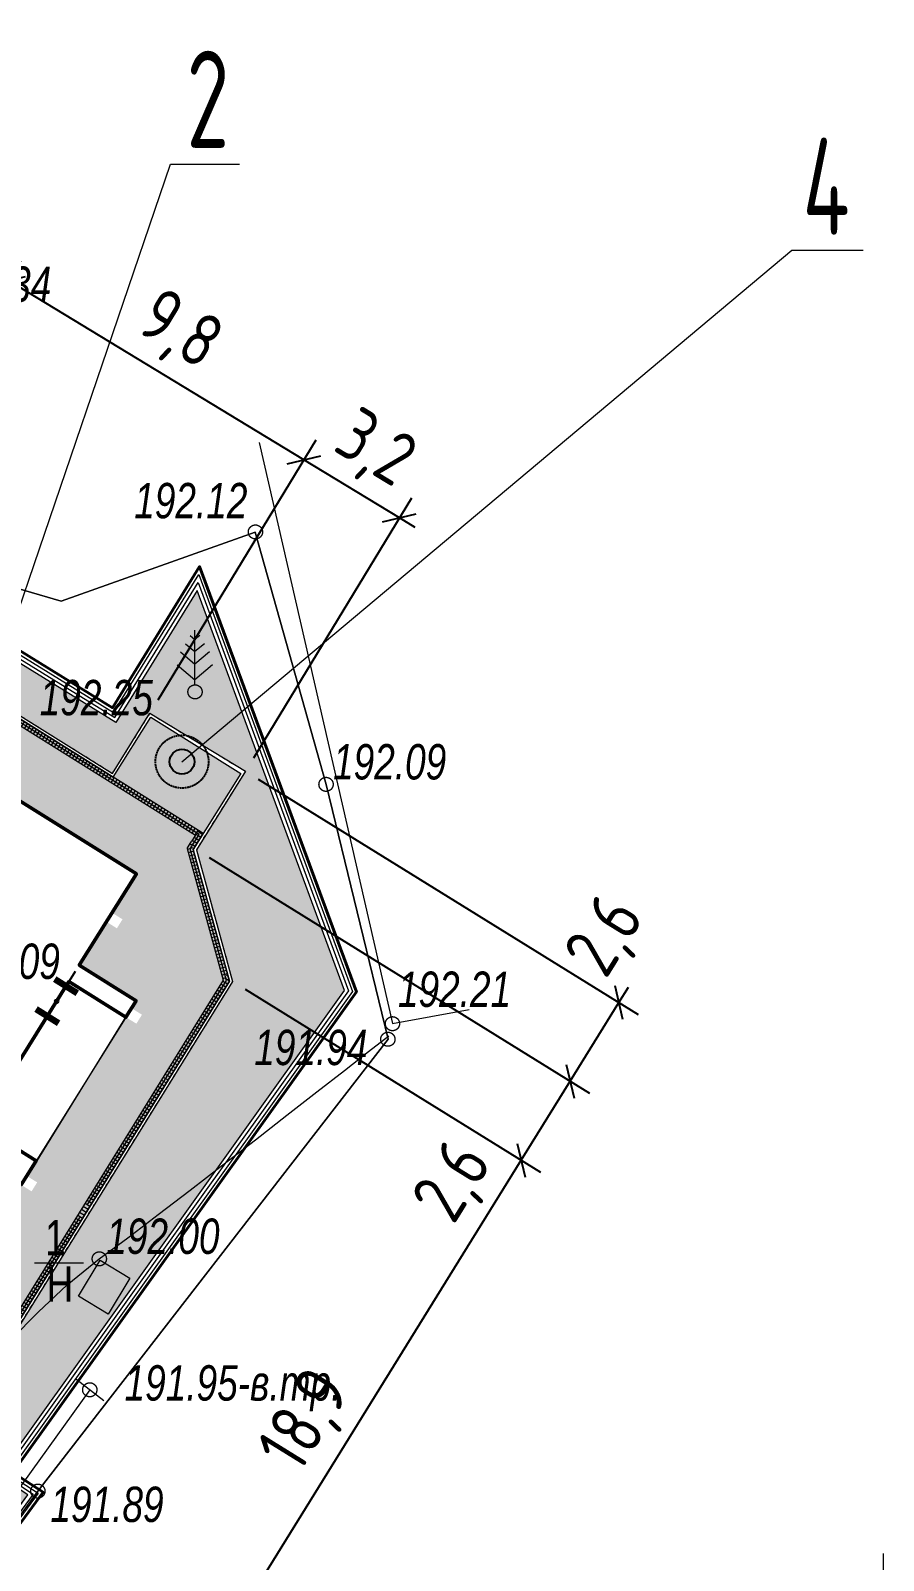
# Model space of a CAD drawing. Header units: millimetres. Extents: x -38151500 to -28914887, y -20564105 to -20349562.
# Drawn here: x -32260218 to -32236073, y -20509929 to -20466594 of the extents above; entities that cross this region are included whole.
import ezdxf
from ezdxf.xclip import XClip

# ---------------------------------------------------------------- set-up
doc = ezdxf.new("R2010")
doc.units = ezdxf.units.MM
doc.header["$MEASUREMENT"] = 0
doc.header["$XCLIPFRAME"] = 0
doc.linetypes.add('ГОСТ 2.303 4', pattern=[70, 50, -20, 0, 0])
doc.linetypes.add('ГОСТ 2.303 6', pattern=[480, 80, -150, 100, -150])
for name, color, linetype in [('!!! ПОДОСНОВА', 7, 'Continuous'), ('ЛИВНЕВКА лотки', 7, 'Continuous'), ('Новый_РАЗМЕРЫ', 7, 'Continuous')]:
    doc.layers.add(name, color=color, linetype=linetype)
for name, color, linetype, lineweight in [('ГП_лоток_Ном._пера__5', 5, 'Continuous', 13), ('ЛИВНЕВКА лотки_Ном._пера__5', 5, 'Continuous', 13), ('Новый_0-Тонкая_Ном._пера__7', 7, 'Continuous', 25), ('Новый_Defpoints_Ном._пера__16', 16, 'Continuous', 20), ('Новый_Defpoints_Ном._пера__7', 7, 'Continuous', 25), ('Новый_ГП_БК_08.20_Ном._пера__5', 5, 'Continuous', 13), ('Новый_ГП_Благоустройство штриховка_Ном._пера__246', 246, 'Continuous', 13), ('Новый_ГП_Граница участка_Ном._пера__1', 1, 'Continuous', 40), ('Новый_ГП_Здание сооружение_Ном._пера__22', 22, 'Continuous', 50), ('Новый_ГП_Ограждение_Ном._пера__152', 152, 'Continuous', 18), ('Новый_ГП_озеленение_газон_Ном._пера__74', 74, 'Continuous', 20), ('Новый_ГП_Текст_Ном._пера__250', 7, 'Continuous', 20), ('Новый_ГП_Тротуар_Дорожки_Ном._пера__24', 26, 'Continuous', 13), ('Новый_ГТ-сооружение_ ограждение_Ном._пера__19', 7, 'Continuous', 90), ('Новый_РАЗМЕРЫ_Ном._пера__7', 7, 'Continuous', 25), ('Чертеж_1_Новофедоровское_снт 28_07$0$tp_Здания_Ном._пера__253', 252, 'Continuous', 18), ('Чертеж_1_Новофедоровское_снт 28_07$0$tp_отметки_новые_Ном._пера__253', 252, 'Continuous', 18), ('Чертеж_1_Новый_ГП_Топография_Ном._пера__253', 252, 'Continuous', 18), ('Чертеж_1_Новый_Новофедоровское_снт 28_07$0$SETKA_Ном._пера__7', 7, 'Continuous', 18), ('Чертеж_1_Новый_Новофедоровское_снт 28_07$0$tp_Здания_Ном._пера__253', 252, 'Continuous', 18), ('Чертеж_1_Новый_Новофедоровское_снт 28_07$0$tp_Ограждения ДЕР_Ном._пера__253', 252, 'Continuous', 18), ('Чертеж_1_Новый_Новофедоровское_снт 28_07$0$tp_Ограждения мет_Ном._пера__253', 252, 'Continuous', 18), ('Чертеж_1_Новый_Новофедоровское_снт 28_07$0$tp_Ограждения рабица_Ном._пера__253', 252, 'Continuous', 18), ('Чертеж_1_Новый_Новофедоровское_снт 28_07$0$tp_отметки_новые_Ном._пера__7', 7, 'Continuous', 18), ('Чертеж_1_Новый_Новофедоровское_снт 28_07$0$tp_растительность_Ном._пера__7', 7, 'Continuous', 18), ('Чертеж_1_Новый_Новофедоровское_снт 28_07$0$tp_рельеф_Ном._пера__253', 252, 'Continuous', 18), ('Чертеж_1_Новый_Новофедоровское_снт 28_07$0$U_Водопровод_Ном._пера__253', 252, 'Continuous', 18)]:
    doc.layers.add(name, color=color, linetype=linetype, lineweight=lineweight)
doc.styles.add('РЎР“Р•РќР•Р\xa0РР\xa0_РЎРўРР›Р¬_1', font='arial.ttf', dxfattribs={"width": 0.75})
doc.styles.add('РЎР“Р•РќР•Р\xa0РР\xa0_РЎРўРР›Р¬_3', font='arial.ttf', dxfattribs={"width": 0.749999})
doc.styles.add('РЎР“Р•РќР•Р\xa0РР\xa0_РЎРўРР›Р¬_6', font='', dxfattribs={"width": 0.8})
doc.styles.add('РЎР“Р•РќР•Р\xa0РР\xa0_РЎРўРР›Р¬_7', font='')
doc.styles.get('РЎР“Р•РќР•Р\xa0РР\xa0_РЎРўРР›Р¬_6').set_extended_font_data('GOST_type_A')
doc.styles.get('РЎР“Р•РќР•Р\xa0РР\xa0_РЎРўРР›Р¬_7').set_extended_font_data('GOST_type_A')
doc.linetypes.add('Aquastok', pattern='A,0,[6,РіРµРЅРїРїР»Р°РЅ 2025_06_18 dima РІР°СЂРёР°РЅС‚ 21.Shx,S=7.857143,R=0,X=0,Y=-6.93889e-18],-990,0', length=990)
doc.linetypes.add('МЕЖА', pattern='A,0,[7,РіРµРЅРїРїР»Р°РЅ 2025_06_18 dima РІР°СЂРёР°РЅС‚ 21.Shx,S=39.68254,R=0,X=0,Y=1.38778e-17],-5480,0', length=5480)
doc.linetypes.add('Новофедоровское_снт 28_07$0$l474_2o', pattern='A,0,[3,РіРµРЅРїРїР»Р°РЅ 2025_06_18 dima РІР°СЂРёР°РЅС‚ 21.Shx,S=31.746032,R=0,X=0,Y=0],-5000,0', length=5000)
doc.linetypes.add('Новофедоровское_снт 28_07$0$З ДЕРЕВ', pattern='A,0,[2,РіРµРЅРїРїР»Р°РЅ 2025_06_18 dima РІР°СЂРёР°РЅС‚ 21.Shx,S=19.84127,R=0,X=0,Y=0.2],-2500,0', length=2500)
doc.linetypes.add('Новофедоровское_снт 28_07$0$ЗАБОР_СЕТКА', pattern='A,0,[1,РіРµРЅРїРїР»Р°РЅ 2025_06_18 dima РІР°СЂРёР°РЅС‚ 21.Shx,S=39.68254,R=0,X=0,Y=2.77556e-17],-5000,0', length=5000)
doc.linetypes.add('Новофедоровское_снт 28_07$0$МЕЖА', pattern='A,0,[5,РіРµРЅРїРїР»Р°РЅ 2025_06_18 dima РІР°СЂРёР°РЅС‚ 21.Shx,S=46.746032,R=0,X=0,Y=6.93889e-18],-6500,0', length=6500)
doc.dimstyles.new('СГЕНЕРИР_СТИЛЬ__2', dxfattribs={"dimtxt": 1500, "dimasz": 658.316413, "dimexe": 0.18, "dimexo": 437.5, "dimgap": 0, "dimtad": 1, "dimdec": 1, "dimlfac": 0.001, "dimzin": 0, "dimdsep": 46, "dimtxsty": 'РЎР“Р•РќР•Р\xa0РР\xa0_РЎРўРР›Р¬_7', "dimblk": 'ARROWHEAD_6', "dimblk1": 'ARROWHEAD_6', "dimblk2": 'ARROWHEAD_6', "dimcen": 0.09, "dimclrd": 7, "dimclre": 7, "dimclrt": 7, "dimadec": 1, "dimazin": 0, "dimtfac": 1, "dimtdec": 4, "dimtmove": 0, "dimatfit": 3, "dimfxl": 0, "dimtolj": 1, "dimtzin": 0, "dimarcsym": 0})
pattern_1 = [(148.21604, (-32248450.48, -20494611.89), (52.6718, 85.004), [])]
pattern_2 = [(195.342, (-32248450.48, -20494611.89), (-26.458, 96.4364), [])]
pattern_3 = [(148.001, (-32248450.48, -20494611.89), (52.9905, 84.8057), [])]
pattern_4 = [(237.9929, (-32248450.48, -20494611.89), (-84.79827, 53.0024), [])]

# ---------------------------------------------------------------- blocks, each defined once
blk = doc.blocks.new('Чертеж_5_1', base_point=(5813927, -7296))
at = {"layer": 'Чертеж_1_Новый_ГП_Топография_Ном._пера__253', "color": 252, "linetype": 'Новофедоровское_снт 28_07$0$МЕЖА', "lineweight": 18, "flags": 128}
for points in [[(-32308273, -20524360), (-32308233, -20524296), (-32297746, -20507196), (-32271576, -20524004), (-32260015, -20507967), (-32250099, -20495163), (-32251853, -20487946), (-32253858, -20480799), (-32259351, -20482761), (-32262207, -20481924), (-32276478, -20473145), (-32266529, -20456936), (-32274137, -20452238), (-32315168, -20519982)], [(-32277303, -20473796), (-32257903, -20485776), (-32255433, -20481776), (-32250993, -20493826), (-32260723, -20507436), (-32259863, -20507996), (-32271223, -20523486), (-32271553, -20524026), (-32271823, -20523856), (-32296303, -20508276), (-32285623, -20491166), (-32287333, -20490046)]]:
    blk.add_lwpolyline(points, close=True, dxfattribs=at)
at = {"layer": 'Чертеж_1_Новый_Новофедоровское_снт 28_07$0$SETKA_Ном._пера__7', "color": 7, "linetype": 'Continuous', "lineweight": 18, "flags": 128}
blk.add_lwpolyline([(-32236073, -20512736), (-32236073, -20509736)], dxfattribs=at)
at = {"layer": 'Чертеж_1_Новый_Новофедоровское_снт 28_07$0$tp_Здания_Ном._пера__253', "color": 252, "linetype": 'Continuous', "lineweight": 18, "flags": 128}
blk.add_lwpolyline([(-32260112, -20501497), (-32258716, -20501497)], dxfattribs=at)
blk.add_lwpolyline([(-32258022, -20502952), (-32258865, -20502442), (-32258252, -20501428), (-32257409, -20501938)], close=True, dxfattribs=at)
at = {"layer": 'Чертеж_1_Новый_Новофедоровское_снт 28_07$0$tp_Ограждения ДЕР_Ном._пера__253', "color": 252, "linetype": 'Новофедоровское_снт 28_07$0$З ДЕРЕВ', "lineweight": 18, "flags": 128}
blk.add_lwpolyline([(-32259351, -20482761), (-32253858, -20480799), (-32251852, -20487948), (-32250099, -20495163), (-32260015, -20507967), (-32269773, -20521186), (-32270020, -20521528)], dxfattribs=at)
at = {"layer": 'Чертеж_1_Новый_Новофедоровское_снт 28_07$0$tp_Ограждения мет_Ном._пера__253', "color": 252, "linetype": 'Новофедоровское_снт 28_07$0$l474_2o', "lineweight": 18, "flags": 128}
blk.add_lwpolyline([(-32253746, -20478259), (-32249969, -20494723), (-32247798, -20494321)], dxfattribs=at)
at = {"layer": 'Чертеж_1_Новый_Новофедоровское_снт 28_07$0$tp_Ограждения рабица_Ном._пера__253', "color": 252, "linetype": 'Новофедоровское_снт 28_07$0$ЗАБОР_СЕТКА', "lineweight": 18, "flags": 128}
blk.add_lwpolyline([(-32276478, -20473147), (-32262207, -20481924), (-32259351, -20482761)], dxfattribs=at)
at = {"layer": 'Чертеж_1_Новый_Новофедоровское_снт 28_07$0$tp_отметки_новые_Ном._пера__7', "color": 7, "linetype": 'Continuous', "lineweight": 18}
for centre in [(-32253853, -20480796), (-32255563, -20485326), (-32251853, -20487946), (-32249973, -20494726), (-32250103, -20495166), (-32258273, -20501386), (-32258543, -20505096), (-32260013, -20507966)]:
    blk.add_circle(centre, 200, dxfattribs=at)
at = {"layer": 'Чертеж_1_Новый_Новофедоровское_снт 28_07$0$tp_растительность_Ном._пера__7', "color": 7, "linetype": 'Continuous', "lineweight": 18}
for p, q in [((-32255564, -20485126), (-32255564, -20483576)), ((-32255829, -20483961), (-32255564, -20484183)), ((-32255699, -20483725), (-32255564, -20483838)), ((-32255428, -20483725), (-32255564, -20483838)), ((-32255298, -20483961), (-32255564, -20484183)), ((-32255976, -20484191), (-32255564, -20484537)), ((-32255152, -20484191), (-32255564, -20484537)), ((-32256064, -20484561), (-32255564, -20484981)), ((-32255064, -20484561), (-32255564, -20484981))]:
    blk.add_line(p, q, dxfattribs=at)
blk.add_circle((-32255563, -20485326), 200, dxfattribs=at)
at = {"layer": 'Чертеж_1_Новый_Новофедоровское_снт 28_07$0$tp_рельеф_Ном._пера__253', "color": 252, "linetype": 'Continuous', "lineweight": 18, "flags": 128}
blk.add_lwpolyline([(-32260762, -20503662), (-32260007, -20502900), (-32259183, -20502125), (-32258273, -20501386), (-32257469, -20500788), (-32256603, -20500133), (-32255697, -20499440), (-32254773, -20498728), (-32253853, -20498014), (-32252959, -20497317), (-32252112, -20496655), (-32251334, -20496047), (-32250648, -20495512), (-32250074, -20495068)], dxfattribs=at)
at = {"layer": 'Чертеж_1_Новый_Новофедоровское_снт 28_07$0$U_Водопровод_Ном._пера__253', "color": 252, "linetype": 'Continuous', "lineweight": 18, "flags": 128}
for points in [[(-32258938, -20504789), (-32258149, -20505403)], [(-32258542, -20505099), (-32266639, -20516360)]]:
    blk.add_lwpolyline(points, dxfattribs=at)
at = {"layer": 'Чертеж_1_Новофедоровское_снт 28_07$0$tp_Здания_Ном._пера__253', "color": 252, "linetype": 'Continuous', "lineweight": 18, "char_height": 1000, "attachment_point": 4, "style": 'РЎР“Р•РќР•Р\xa0РР\xa0_РЎРўРР›Р¬_3'}
for s, insert in [('\\A1;{\\pql;\\fArial|b0|i0|c204|p0;\\W0.749999;1}', (-32259807, -20500786)), ('\\A1;{\\pql;\\fArial|b0|i0|c204|p0;\\W0.749999;Н}', (-32259766, -20502101))]:
    blk.add_mtext(s, dxfattribs=dict(at, insert=insert))
at = {"layer": 'Чертеж_1_Новофедоровское_снт 28_07$0$tp_отметки_новые_Ном._пера__253', "color": 252, "linetype": 'Continuous', "lineweight": 18, "char_height": 1000, "attachment_point": 7, "style": 'РЎР“Р•РќР•Р\xa0РР\xa0_РЎРўРР›Р¬_1'}
for s, insert in [('\\A1;{\\pql;\\fArial|b0|i1|c204|p0;\\W0.750000;192.34}', (-32262837, -20474292)), ('\\A1;{\\pql;\\fArial|b0|i1|c204|p0;\\W0.750000;192.12}', (-32257284, -20480423)), ('\\A1;{\\pql;\\fArial|b0|i1|c204|p0;\\W0.750000;192.25}', (-32259961, -20486003)), ('\\A1;{\\pql;\\fArial|b0|i1|c204|p0;\\W0.750000;192.09}', (-32251654, -20487820)), ('\\A1;{\\pql;\\fArial|b0|i1|c204|p0;\\W0.750000;192.09}', (-32262594, -20493472)), ('\\A1;{\\pql;\\fArial|b0|i1|c204|p0;\\W0.750000;192.21}', (-32249817, -20494264)), ('\\A1;{\\pql;\\fArial|b0|i1|c204|p0;\\W0.750000;191.94}', (-32253886, -20495912)), ('\\A1;{\\pql;\\fArial|b0|i1|c204|p0;\\W0.750000;192.00}', (-32258074, -20501260)), ('\\A1;{\\pql;\\fArial|b0|i1|c204|p0;\\W0.750000;191.95-в.тр.}', (-32257558, -20505703)), ('\\A1;{\\pql;\\fArial|b0|i1|c204|p0;\\W0.750000;191.89}', (-32259657, -20508855))]:
    blk.add_mtext(s, dxfattribs=dict(at, insert=insert))
blk = doc.blocks.new('Стена_3_3', base_point=(-32264478, -20509475))
at = {"layer": 'ЛИВНЕВКА лотки_Ном._пера__5', "linetype": 'Continuous', "lineweight": 13}
h = blk.add_hatch(dxfattribs=at)
h.set_pattern_fill('Настил_01_90_гр_0003', color=5, style=0, pattern_type=2)
h.set_pattern_definition(pattern_1)
h.paths.add_polyline_path([(-32254763, -20493493), (-32264529, -20509255), (-32264393, -20509339), (-32254705, -20493704)])
h = blk.add_hatch(dxfattribs=at)
h.set_pattern_fill('Настил_01_90_гр_0003', color=5, style=0, pattern_type=2)
h.set_pattern_definition(pattern_1)
h.paths.add_polyline_path([(-32254648, -20493308), (-32254763, -20493493), (-32254590, -20493518)])
h = blk.add_hatch(dxfattribs=at)
h.set_pattern_fill('Настил_01_90_гр_0003', color=5, style=0, pattern_type=2)
h.set_pattern_definition(pattern_1)
h.paths.add_polyline_path([(-32254763, -20493493), (-32254705, -20493704), (-32254590, -20493518)])
at = {"layer": 'ЛИВНЕВКА лотки_Ном._пера__5', "color": 5, "linetype": 'Continuous', "lineweight": 13, "flags": 128}
for points in [[(-32254763, -20493493), (-32264529, -20509255)], [(-32264393, -20509339), (-32254590, -20493518)], [(-32254590, -20493518), (-32254648, -20493308)]]:
    blk.add_lwpolyline(points, dxfattribs=at)
blk = doc.blocks.new('Стена_4_3', base_point=(-32254590, -20493518))
at = {"layer": 'ЛИВНЕВКА лотки_Ном._пера__5', "linetype": 'Continuous', "lineweight": 13}
h = blk.add_hatch(dxfattribs=at)
h.set_pattern_fill('Настил_01_90_гр_0003', color=5, style=0, pattern_type=2)
h.set_pattern_definition(pattern_2)
h.paths.add_polyline_path([(-32255786, -20489762), (-32255614, -20489787), (-32255671, -20489577)])
h = blk.add_hatch(dxfattribs=at)
h.set_pattern_fill('Настил_01_90_гр_0003', color=5, style=0, pattern_type=2)
h.set_pattern_definition(pattern_2)
h.paths.add_polyline_path([(-32255614, -20489787), (-32255786, -20489762), (-32255729, -20489972)])
h = blk.add_hatch(dxfattribs=at)
h.set_pattern_fill('Настил_01_90_гр_0003', color=5, style=0, pattern_type=2)
h.set_pattern_definition(pattern_2)
h.paths.add_polyline_path([(-32255614, -20489787), (-32255729, -20489972), (-32254763, -20493493), (-32254648, -20493308)])
at = {"layer": 'ЛИВНЕВКА лотки_Ном._пера__5', "color": 5, "linetype": 'Continuous', "lineweight": 13, "flags": 128}
for points in [[(-32255786, -20489762), (-32255671, -20489577)], [(-32255786, -20489762), (-32254763, -20493493)], [(-32254648, -20493308), (-32255614, -20489787)]]:
    blk.add_lwpolyline(points, dxfattribs=at)
blk = doc.blocks.new('Стена_5_3', base_point=(-32255614, -20489787))
at = {"layer": 'ЛИВНЕВКА лотки_Ном._пера__5', "linetype": 'Continuous', "lineweight": 13}
h = blk.add_hatch(dxfattribs=at)
h.set_pattern_fill('Настил_01_90_гр_0003', color=5, style=0, pattern_type=2)
h.set_pattern_definition(pattern_3)
h.paths.add_polyline_path([(-32255468, -20489252), (-32255553, -20489388), (-32255332, -20489337)])
h = blk.add_hatch(dxfattribs=at)
h.set_pattern_fill('Настил_01_90_гр_0003', color=5, style=0, pattern_type=2)
h.set_pattern_definition(pattern_3)
h.paths.add_polyline_path([(-32255553, -20489388), (-32255671, -20489577), (-32255614, -20489787), (-32255417, -20489473)])
h = blk.add_hatch(dxfattribs=at)
h.set_pattern_fill('Настил_01_90_гр_0003', color=5, style=0, pattern_type=2)
h.set_pattern_definition(pattern_3)
h.paths.add_polyline_path([(-32255332, -20489337), (-32255553, -20489388), (-32255417, -20489473), (-32255332, -20489337)])
h = blk.add_hatch(dxfattribs=at)
h.set_pattern_fill('Настил_01_90_гр_0003', color=5, style=0, pattern_type=2)
h.set_pattern_definition(pattern_3)
h.paths.add_polyline_path([(-32255332, -20489337), (-32255332, -20489337), (-32255332, -20489337)])
at = {"layer": 'ЛИВНЕВКА лотки_Ном._пера__5', "color": 5, "linetype": 'Continuous', "lineweight": 13, "flags": 128}
for points in [[(-32255332, -20489337), (-32255468, -20489252)], [(-32255553, -20489388), (-32255671, -20489577)], [(-32255614, -20489787), (-32255332, -20489337)]]:
    blk.add_lwpolyline(points, dxfattribs=at)
blk = doc.blocks.new('Стена_6_3', base_point=(-32255332, -20489337))
at = {"layer": 'ЛИВНЕВКА лотки_Ном._пера__5', "linetype": 'Continuous', "lineweight": 13}
h = blk.add_hatch(dxfattribs=at)
h.set_pattern_fill('Настил_01_90_гр_0003', color=5, style=0, pattern_type=2)
h.set_pattern_definition(pattern_4)
h.paths.add_polyline_path([(-32266155, -20482572), (-32266240, -20482708), (-32266104, -20482792)])
h = blk.add_hatch(dxfattribs=at)
h.set_pattern_fill('Настил_01_90_гр_0003', color=5, style=0, pattern_type=2)
h.set_pattern_definition(pattern_4)
h.paths.add_polyline_path([(-32266020, -20482657), (-32266155, -20482572), (-32266104, -20482792)])
h = blk.add_hatch(dxfattribs=at)
h.set_pattern_fill('Настил_01_90_гр_0003', color=5, style=0, pattern_type=2)
h.set_pattern_definition(pattern_4)
h.paths.add_polyline_path([(-32266104, -20482792), (-32255553, -20489388), (-32255468, -20489252), (-32266020, -20482657)])
at = {"layer": 'ЛИВНЕВКА лотки_Ном._пера__5', "color": 5, "linetype": 'Continuous', "lineweight": 13, "flags": 128}
for points in [[(-32266155, -20482572), (-32266240, -20482708)], [(-32255468, -20489252), (-32266155, -20482572)], [(-32266104, -20482792), (-32255553, -20489388)]]:
    blk.add_lwpolyline(points, dxfattribs=at)
blk = doc.blocks.new('*D43', base_point=(-32248450, -20494612))
at = {"layer": 'Новый_РАЗМЕРЫ_Ном._пера__7', "color": 7, "linetype": 'Continuous', "lineweight": 25}
for p, q in [((-32246439, -20498118), (-32246215, -20499072)), ((-32256284, -20514663), (-32246327, -20498595)), ((-32255732, -20515006), (-32264087, -20509828)), ((-32256396, -20514186), (-32256172, -20515140)), ((-32256558, -20515105), (-32256284, -20514663))]:
    blk.add_line(p, q, dxfattribs=at)
at = {"layer": 'Новый_РАЗМЕРЫ_Ном._пера__7', "color": 7, "lineweight": 25, "char_height": 1500, "attachment_point": 7, "rotation": 58.2157, "style": 'РЎР“Р•РќР•Р\xa0РР\xa0_РЎРўРР›Р¬_7'}
for s, insert in [('\\A1;{\\pql;\\fGOST_type_A|b0|i0|c0|p0;\\W1.000000;2,6}', (-32247943, -20500633)), ('\\A1;{\\pql;\\fGOST_type_A|b0|i0|c0|p0;\\W1.000000;18,9}', (-32252318, -20507694))]:
    blk.add_mtext(s, dxfattribs=dict(at, insert=insert))
blk = doc.blocks.new('ARROWHEAD_6')
at = {"color": 0, "linetype": 'Continuous', "lineweight": 0}
for p, q in [((0, 0), (-1, 0)), ((-0.5, -0.5), (0.5, 0.5))]:
    blk.add_line(p, q, dxfattribs=at)
blk = doc.blocks.new('*D44', base_point=(-32248450, -20494612))
at = {"layer": 'Новый_РАЗМЕРЫ_Ном._пера__7', "color": 7, "linetype": 'Continuous', "lineweight": 25}
for p, q in [((-32245775, -20498937), (-32254131, -20493760)), ((-32245052, -20495879), (-32244828, -20496833)), ((-32246327, -20498595), (-32244940, -20496356)), ((-32246439, -20498118), (-32246215, -20499072)), ((-32256284, -20514663), (-32246327, -20498595))]:
    blk.add_line(p, q, dxfattribs=at)
blk = doc.blocks.new('*D45', base_point=(-32248450, -20494612))
at = {"layer": 'Новый_РАЗМЕРЫ_Ном._пера__7', "color": 7, "linetype": 'Continuous', "lineweight": 25}
for p, q in [((-32243007, -20494471), (-32253764, -20487805)), ((-32244388, -20496699), (-32255153, -20490028)), ((-32243448, -20494606), (-32243672, -20493652)), ((-32243560, -20494129), (-32243286, -20493687)), ((-32244940, -20496356), (-32243560, -20494129)), ((-32245052, -20495879), (-32244828, -20496833)), ((-32246327, -20498595), (-32244940, -20496356))]:
    blk.add_line(p, q, dxfattribs=at)
at = {"layer": 'Новый_РАЗМЕРЫ_Ном._пера__7', "color": 7, "lineweight": 25, "insert": (-32243632, -20493676), "char_height": 1500, "attachment_point": 7, "rotation": 58.2157, "style": 'РЎР“Р•РќР•Р\xa0РР\xa0_РЎРўРР›Р¬_7'}
blk.add_mtext('\\A1;{\\pql;\\fGOST_type_A|b0|i0|c0|p0;\\W1.000000;2,6}', dxfattribs=at)
blk = doc.blocks.new('*D52', base_point=(-32248450, -20494612))
at = {"layer": 'Новый_РАЗМЕРЫ_Ном._пера__7', "color": 7, "linetype": 'Continuous', "lineweight": 25}
for p, q in [((-32252955, -20478870), (-32252003, -20478637)), ((-32249776, -20480396), (-32252479, -20478753)), ((-32249438, -20479840), (-32253909, -20487201)), ((-32250252, -20480512), (-32249300, -20480279)), ((-32249331, -20480665), (-32249776, -20480396))]:
    blk.add_line(p, q, dxfattribs=at)
at = {"layer": 'Новый_РАЗМЕРЫ_Ном._пера__7', "color": 7, "lineweight": 25, "insert": (-32251882, -20478765), "char_height": 1500, "attachment_point": 7, "rotation": 328.725, "style": 'РЎР“Р•РќР•Р\xa0РР\xa0_РЎРўРР›Р¬_7'}
blk.add_mtext('\\A1;{\\pql;\\fGOST_type_A|b0|i0|c0|p0;\\W1.000000;3,2}', dxfattribs=at)
blk = doc.blocks.new('*D53', base_point=(-32248450, -20494612))
at = {"layer": 'Новый_РАЗМЕРЫ_Ном._пера__7', "color": 7, "linetype": 'Continuous', "lineweight": 25}
for p, q in [((-32260505, -20473118), (-32265954, -20482088)), ((-32261319, -20473790), (-32260367, -20473557)), ((-32252479, -20478753), (-32260843, -20473673)), ((-32252142, -20478198), (-32256613, -20485559)), ((-32252955, -20478870), (-32252003, -20478637)), ((-32249776, -20480396), (-32252479, -20478753))]:
    blk.add_line(p, q, dxfattribs=at)
at = {"layer": 'Новый_РАЗМЕРЫ_Ном._пера__7', "color": 7, "lineweight": 25, "insert": (-32257461, -20475376), "char_height": 1500, "attachment_point": 7, "rotation": 328.725, "style": 'РЎР“Р•РќР•Р\xa0РР\xa0_РЎРўРР›Р¬_7'}
blk.add_mtext('\\A1;{\\pql;\\fGOST_type_A|b0|i0|c0|p0;\\W1.000000;9,8}', dxfattribs=at)

msp = doc.modelspace()

# ---------------------------------------------------------------- hatches: boundary and pattern name
at = {"layer": 'Новый_ГП_Благоустройство штриховка_Ном._пера__246', "linetype": 'Continuous', "lineweight": 13}
h = msp.add_hatch(dxfattribs=at)
h.set_pattern_fill('щебень_0003', color=246, style=0, pattern_type=2)
h.set_pattern_definition([(0, (5813926.6, -7295.8), (461.88, 400), [230.94, -461.88]), (0, (5814273.03, -7095.8), (461.88, 400), [230.94, -461.88]), (120, (5813695.7, -7295.8), (461.880242, 399.999953), [230.94, -230.94]), (120, (5814157.56, -7295.8), (461.880242, 399.999953), [230.94, -230.94]), (60, (5813926.62, -7295.8), (230.9399192, 799.9996736), [230.94, -230.94, 230.94, -692.82])])
h.paths.add_polyline_path([(-32260998.03, -20488122.78), (-32257224.21, -20490480.57), (-32257913.16, -20491583.11), (-32257616.32, -20491768.55), (-32257775.26, -20492022.98), (-32258072.13, -20491837.53), (-32258840.46, -20493067.1), (-32257230.52, -20494073.1), (-32257362.95, -20494285.08), (-32257065.28, -20494471.03), (-32257224.23, -20494725.46), (-32257521.92, -20494539.57), (-32260305.2, -20499050.05), (-32260032.25, -20499220.56), (-32260191.19, -20499474.99), (-32260487.53, -20499289.85), (-32263985.59, -20504886.62), (-32263687.93, -20505072.57), (-32263846.87, -20505327), (-32264144.58, -20505141.01), (-32264383.08, -20505522.61), (-32264425.35, -20505495.89), (-32265379.06, -20507022.15), (-32269297.5, -20504573.96), (-32268634.54, -20503514.3), (-32271670.47, -20501617.75), (-32271829.96, -20501871.63), (-32272084.29, -20501712.66), (-32272693.89, -20502688.04), (-32272922.62, -20502545.62), (-32273107.85, -20502842.32), (-32273362.29, -20502683.38), (-32273176.75, -20502386.35), (-32278240.31, -20499222.75), (-32278425.63, -20499519.41), (-32278680.06, -20499360.46), (-32278493.73, -20499063.49), (-32278748.81, -20498904.44), (-32278139.01, -20497929.26), (-32278393.79, -20497770.1), (-32278234.4, -20497516.25), (-32282610.28, -20494781.13), (-32281577.68, -20493127.33), (-32281619.82, -20493101.05), (-32279659.36, -20489963.66), (-32281287.74, -20488946.11), (-32285793.1, -20496156.48), (-32264477.52, -20509475.44), (-32254589.89, -20493518.34), (-32255613.52, -20489787.31), (-32254268.09, -20487634.1), (-32256814.51, -20486042.98), (-32257878.49, -20487745.76), (-32266155.37, -20482571.88), (-32266672.13, -20483398.91), (-32273060.68, -20479403.57), (-32273591.54, -20480253.13), (-32273209.87, -20480491.62), (-32273024.35, -20480194.64), (-32272769.91, -20480353.58), (-32272955.46, -20480650.59), (-32267443.1, -20484095.09), (-32267257.11, -20483797.36), (-32267002.67, -20483956.3), (-32267188.78, -20484254.02), (-32265624.13, -20485231.71), (-32265067.71, -20484341.27), (-32260696.04, -20487073.01), (-32261065.96, -20487664.89), (-32260811.52, -20487823.83)])
at = {"layer": 'Новый_ГП_озеленение_газон_Ном._пера__74', "linetype": 'Continuous', "lineweight": 20}
h = msp.add_hatch(dxfattribs=at)
h.set_pattern_fill('AR_SAND_0003', color=74, style=0, pattern_type=2)
h.set_pattern_definition([(37.5, (5813926.6, -7295.8), (-24.0004694, 734.119856), [0, -579.12, 0, -647.7, 0, -619.125]), (7.5, (5813926.6, -7295.8), (674.284925, 1075.23765), [0, -312.42, 0, -521.97, 0, -200.025]), (327.5, (5813458, -7295.8), (1186.488555, 2.155777), [0, -190.5, 0, -685.8, 0, -895.35]), (317.5, (5813458, -7295.8), (1145.334679, 334.393985), [0, -95.25, 0, -449.58, 0, -514.35])])
h.paths.add_polyline_path([(-32257903.95, -20487635.04), (-32256839.96, -20485932.75), (-32254136.36, -20487574.95), (-32255524.77, -20489797.68), (-32254502.44, -20493529.11), (-32264459.08, -20509597.6), (-32262368.35, -20510904.18), (-32260292.86, -20508074.13), (-32261149.66, -20507516.22), (-32251329.79, -20493780.51), (-32255501.85, -20482457.67), (-32257805.82, -20486188.64), (-32271880.45, -20477497.19), (-32273019.15, -20479336.81), (-32266696.51, -20483286.98), (-32266180.95, -20482461.62)])

# ---------------------------------------------------------------- linework, layer by layer
at = {"layer": 'ГП_лоток_Ном._пера__5', "color": 5, "linetype": 'Aquastok', "lineweight": 13}
for points in [[(-32258619.91, -20499870.4), (-32254676.21, -20493505.87), (-32255699.89, -20489774.67), (-32255442.23, -20489362.31), (-32266129.94, -20482682.05), (-32266646.71, -20483509.09), (-32273187.7, -20479442.34)], [(-32258835.87, -20500218.91), (-32264503.21, -20509365.11), (-32285681.85, -20496129.32), (-32281017.69, -20488666.18), (-32285348.7, -20485959.48)]]:
    msp.add_lwpolyline(points, dxfattribs=at)
at = {"layer": 'Новый_0-Тонкая_Ном._пера__7', "color": 7, "linetype": 'ГОСТ 2.303 4', "lineweight": 25}
msp.add_circle((-32255932.32, -20487303.19), 750, dxfattribs=at)
at = {"layer": 'Новый_0-Тонкая_Ном._пера__7', "color": 7, "linetype": 'Continuous', "lineweight": 25}
msp.add_circle((-32255932.32, -20487303.19), 350, dxfattribs=at)
at = {"layer": 'Новый_Defpoints_Ном._пера__16', "color": 16, "linetype": 'Continuous', "lineweight": 20}
msp.add_lwpolyline([(-32264383, -20505522.66), (-32264425.35, -20505495.89), (-32265379.13, -20507022.26), (-32269297.21, -20504574.15), (-32268634.54, -20503514.3), (-32271925.37, -20501458.21), (-32272693.96, -20502688.26), (-32278748.81, -20498904.77), (-32277980.42, -20497674.6), (-32282601.09, -20494766.41), (-32281577.41, -20493127.55), (-32281619.67, -20493100.81), (-32273591.05, -20480253.43), (-32257224.21, -20490480.57), (-32258840.03, -20493066.42), (-32257230.52, -20494073.1)], close=True, dxfattribs=at)
at = {"layer": 'Новый_Defpoints_Ном._пера__7', "color": 7, "linetype": 'Continuous', "lineweight": 25}
msp.add_lwpolyline([(-32260008.75, -20494937.18), (-32258949.19, -20493240.92)], dxfattribs=at)
msp.add_circle((-32259478.97, -20494089.05), 50, dxfattribs=at)
at = {"layer": 'Новый_ГП_БК_08.20_Ном._пера__5', "color": 5, "linetype": 'ГОСТ 2.303 6', "lineweight": 13}
msp.add_lwpolyline([(-32273019.15, -20479336.81), (-32266697.75, -20483288.63), (-32266180.93, -20482461.64), (-32257902.52, -20487632.75), (-32256839.96, -20485932.75), (-32254136.36, -20487574.95), (-32255525.01, -20489797.68), (-32255525.04, -20489796.68), (-32254502.44, -20493529.11), (-32264459.18, -20509597.51), (-32285909.76, -20496192.02), (-32281355.43, -20488903.82)], dxfattribs=at)
at = {"layer": 'Новый_ГП_Граница участка_Ном._пера__1', "color": 1, "linetype": 'МЕЖА', "lineweight": 40}
msp.add_lwpolyline([(-32277303.38, -20473795.8), (-32257903.38, -20485775.8), (-32255433.38, -20481775.8), (-32250993.38, -20493825.8), (-32260723.38, -20507435.8), (-32259863.38, -20507995.8), (-32271223.38, -20523485.8), (-32271553.38, -20524025.8), (-32271823.38, -20523855.8), (-32296303.38, -20508275.8), (-32285623.38, -20491165.8), (-32287333.38, -20490045.8)], close=True, dxfattribs=at)
at = {"layer": 'Новый_ГП_Здание сооружение_Ном._пера__22', "color": 22, "linetype": 'Continuous', "lineweight": 50}
msp.add_lwpolyline([(-32260488.11, -20499290.79), (-32260064.24, -20498611.02), (-32261675.53, -20497604.17), (-32259131.91, -20493533.53), (-32257520.11, -20494540.69), (-32257230.52, -20494073.1), (-32258840.46, -20493067.11), (-32257224.21, -20490480.57), (-32267570.4, -20484015.55)], dxfattribs=at)
at = {"layer": 'Новый_ГП_Ограждение_Ном._пера__152', "color": 152, "linetype": 'Continuous', "lineweight": 18}
msp.add_lwpolyline([(-32295101.02, -20506916.11), (-32295891.42, -20508182.38), (-32271650.86, -20523609.99), (-32271472.77, -20523318.57), (-32260292.86, -20508074.13), (-32261149.66, -20507516.22), (-32251329.79, -20493780.51), (-32255501.85, -20482457.67), (-32257805.75, -20486188.68), (-32277205.7, -20474208.71), (-32279539.89, -20477990.43), (-32279709.1, -20477883.78), (-32277270.82, -20473933.43), (-32257870.84, -20485913.42), (-32255456.21, -20482003.09), (-32251105.52, -20493810.7), (-32260865.47, -20507462.6), (-32260006.54, -20508021.91), (-32271306.51, -20523430.06), (-32271586.41, -20523888.08), (-32296166.06, -20508244.66), (-32295270.63, -20506810.13), (-32295101.15, -20506916.03)], dxfattribs=at)
msp.add_lwpolyline([(-32277238.26, -20474071.07), (-32257838.29, -20486051.05), (-32255479.03, -20482230.38), (-32251217.65, -20493795.6), (-32261007.57, -20507489.41), (-32260149.7, -20508048.02), (-32271389.64, -20523374.32), (-32271618.64, -20523749.03), (-32296028.74, -20508213.52), (-32285350.11, -20491105.7), (-32287060.93, -20489985.17)], close=True, dxfattribs=at)
at = {"layer": 'Новый_ГП_озеленение_газон_Ном._пера__74', "color": 74, "linetype": 'Continuous', "lineweight": 20}
msp.add_lwpolyline([(-32271873.24, -20477501.69), (-32273019.15, -20479336.81), (-32266696.51, -20483286.98), (-32266180.95, -20482461.62), (-32257903.95, -20487635.04), (-32256839.96, -20485932.75), (-32254136.36, -20487574.95), (-32255524.77, -20489797.68), (-32254502.44, -20493529.11), (-32264459.08, -20509597.6), (-32262368.35, -20510904.18), (-32260292.86, -20508074.13), (-32261149.66, -20507516.22), (-32251329.79, -20493780.51), (-32255501.85, -20482457.67), (-32257805.82, -20486188.64)], close=True, dxfattribs=at)
at = {"layer": 'Новый_ГП_Текст_Ном._пера__250', "color": 7, "linetype": 'Continuous', "lineweight": 20}
for p, q in [((-32261847.01, -20486787.19), (-32256257.85, -20470373.87)), ((-32256257.85, -20470373.87), (-32255957.85, -20470373.87)), ((-32255957.85, -20470373.87), (-32254303.65, -20470373.87)), ((-32255932.32, -20487303.19), (-32238666.93, -20472809.07)), ((-32238666.93, -20472809.07), (-32238366.93, -20472809.07)), ((-32238366.93, -20472809.07), (-32236646.73, -20472809.07))]:
    msp.add_line(p, q, dxfattribs=at)
at = {"layer": 'Новый_ГП_Тротуар_Дорожки_Ном._пера__24', "color": 26, "linetype": 'Continuous', "lineweight": 13}
for points in [[(-32266155.37, -20482571.88), (-32257878.49, -20487745.76), (-32256814.51, -20486042.98), (-32254268.09, -20487634.1), (-32255613.52, -20489787.31), (-32254589.89, -20493518.34), (-32264476.44, -20509473.7)], [(-32260305.2, -20499050.05), (-32257521.92, -20494539.57), (-32257362.95, -20494285.08), (-32257230.52, -20494073.1), (-32258840.46, -20493067.1), (-32258072.13, -20491837.53), (-32258072.1, -20491837.55), (-32257913.16, -20491583.11), (-32257224.21, -20490480.57), (-32261252.45, -20487963.82)]]:
    msp.add_lwpolyline(points, dxfattribs=at)
at = {"layer": 'Новый_ГТ-сооружение_ ограждение_Ном._пера__19', "color": 7, "linetype": 'Continuous', "lineweight": 90}
for p, q in [((-32258896.03, -20493863.66), (-32259532.12, -20493466.3)), ((-32259425.81, -20494711.8), (-32260061.91, -20494314.46))]:
    msp.add_line(p, q, dxfattribs=at)

# ---------------------------------------------------------------- block references
at = {"layer": '!!! ПОДОСНОВА', "color": 252, "linetype": 'Continuous', "lineweight": 40}
ref = msp.add_blockref('Чертеж_5_1', (5813926.62, -7295.8), dxfattribs=at)
XClip(ref).set_block_clipping_path([(-32342847.3118521906, -20426134.2498699203), (-32342847.3118521906, -20517391.6082299612), (-32320266.7422028184, -20517391.6082299612), (-32314873.6045184806, -20528511.4797440507), (-32229507.7408887595, -20528511.4797440507), (-32229507.7408887595, -20426017.5390227698)])
at = {"layer": 'ЛИВНЕВКА лотки', "color": 5, "lineweight": 13}
for name, p in [('Стена_6_3', (-32255332.07, -20489336.88)), ('Стена_5_3', (-32255613.52, -20489787.31)), ('Стена_4_3', (-32254589.89, -20493518.34)), ('Стена_3_3', (-32264477.52, -20509475.44))]:
    msp.add_blockref(name, p, dxfattribs=at)

# ---------------------------------------------------------------- texts
at = {"layer": 'Новый_ГП_Текст_Ном._пера__250', "color": 7, "linetype": 'Continuous', "lineweight": 20, "char_height": 2750, "attachment_point": 2, "style": 'РЎР“Р•РќР•Р\xa0РР\xa0_РЎРўРР›Р¬_6'}
for s, insert in [('\\A1;{\\pqc;\\fGOST_type_A|b0|i0|c0|p0;\\W0.800000;2}', (-32255198.8, -20467165.32)), ('\\A1;{\\pqc;\\fGOST_type_A|b0|i0|c0|p0;\\W0.800000;4}', (-32237695.5, -20469630.5))]:
    msp.add_mtext(s, dxfattribs=dict(at, insert=insert))

# ---------------------------------------------------------------- dimensions: what is measured, and where the dimension line sits
at = {"layer": 'Новый_РАЗМЕРЫ', "color": 7, "linetype": 'Continuous', "lineweight": 25}
for base, p1, p2, angle, picture, middle, turn in [((-32260842.7, -20473673.26), (-32256839.96, -20485932.75), (-32266180.88, -20482461.67), 148.725023, '*D53', (-32255814.6, -20475498.86), 328.725023), ((-32252479.13, -20478753.39), (-32254136.36, -20487574.95), (-32256839.96, -20485932.75), 148.725023, '*D52', (-32246735.08, -20481013.87), 328.725023), ((-32243559.68, -20494128.75), (-32255524.77, -20489797.68), (-32254136.36, -20487574.95), 58.215712, '*D45', (-32242914.39, -20491093.91), 58.215712), ((-32244940.07, -20496356.45), (-32254502.44, -20493529.11), (-32255524.77, -20489797.68), 58.215712, '*D44', (-32248274.01, -20499743.38), 58.215712), ((-32246327.13, -20498594.91), (-32264459.18, -20509597.51), (-32254502.44, -20493529.11), 58.215712, '*D43', (-32251852.05, -20505517.7), 58.215712)]:
    dim = msp.add_linear_dim(base=base, p1=p1, p2=p2, angle=angle, dimstyle='СГЕНЕРИР_СТИЛЬ__2', dxfattribs=at)
    dim.commit()
    dim.dimension.update_dxf_attribs({"geometry": picture, "text_midpoint": middle, "dimtype": 160, "text_rotation": turn})

doc.saveas('drawing.dxf')
